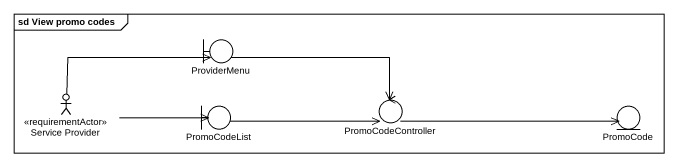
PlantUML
@startuml
mainframe sd View promo codes
boundary ProviderMenu
actor "Service Provider" as Service_Provider <<requirementActor>>
boundary PromoCodeList
control PromoCodeController
entity PromoCode
ProviderMenu -right-> PromoCodeController
Service_Provider -right-> ProviderMenu
Service_Provider -right-> PromoCodeList
PromoCodeList -right-> PromoCodeController
PromoCodeController -right-> PromoCode
@enduml
